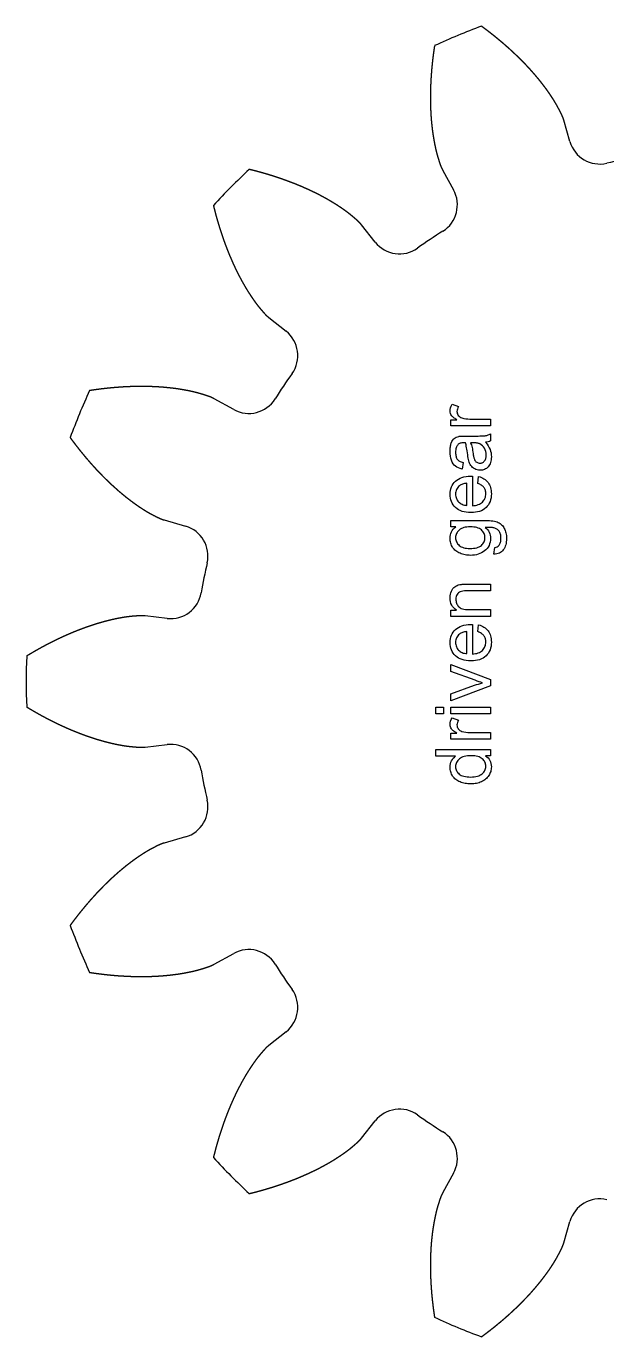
# Model space of a CAD drawing. Header units: millimetres. Extents: x 19 to 1177, y 19 to 1159.
# Drawn here: x 19 to 187.2, y 721.1 to 1100.7 of the extents above; entities that cross this region are included whole.
import ezdxf

# ---------------------------------------------------------------- set-up
doc = ezdxf.new("R2010")
doc.units = ezdxf.units.MM
doc.layers.add('cut', color=5, linetype='Continuous', true_color=0x0000ff)
doc.layers.add('line engraving', color=1, linetype='Continuous', true_color=0xff0000)

msp = doc.modelspace()

# ---------------------------------------------------------------- linework, layer by layer
at = {"layer": 'cut', "color": 5, "true_color": 0x0000ff}
for p, q in [((176.49, 1067.25), (174.72, 1073.42)), ((139.64, 1058.89), (142.75, 1053.27)), ((120.08, 1038.12), (116.07, 1043.15)), ((89.23, 1016.3), (94.26, 1012.3)), ((79.1, 989.62), (73.48, 992.73)), ((58.95, 957.66), (65.13, 955.88)), ((59.81, 929.14), (53.42, 929.86)), ((53.42, 891.9), (59.81, 892.62)), ((65.13, 865.87), (58.95, 864.09)), ((73.48, 829.02), (79.1, 832.13)), ((94.26, 809.46), (89.23, 805.45)), ((116.07, 778.61), (120.08, 783.63)), ((142.75, 768.48), (139.64, 762.86)), ((174.72, 748.33), (176.49, 754.51))]:
    msp.add_line(p, q, dxfattribs=at)
for centre, radius, start, end in [((221.5, 910.88), 202.5, 110.4168, 114.5832), ((185.14, 1069.74), 9, -163.9431, -77.109), ((221.5, 910.88), 202.5, 132.9168, 137.0832), ((221.5, 910.88), 153.97, 99.609, 102.891), ((134.88, 1048.92), 9, -57.891, 28.9431), ((221.5, 910.88), 153.97, 122.109, 125.391), ((127.12, 1043.73), 9, -141.4431, -54.609), ((88.65, 1005.26), 9, -35.391, 51.4431), ((221.5, 910.88), 153.97, 144.609, 147.891), ((221.5, 910.88), 202.5, 155.4168, 159.5832), ((83.46, 997.5), 9, -118.9431, -32.109), ((62.64, 947.23), 9, -12.891, 73.9431), ((221.5, 910.88), 153.97, 167.109, 170.391), ((60.82, 938.08), 9, -96.4431, -9.609), ((221.5, 910.88), 202.5, 177.9168, -177.9168), ((60.82, 883.67), 9, 9.609, 96.4431), ((221.5, 910.88), 153.97, -170.391, -167.109), ((62.64, 874.52), 9, -73.9431, 12.891), ((221.5, 910.88), 202.5, -159.5832, -155.4168), ((83.46, 824.25), 9, 32.109, 118.9431), ((221.5, 910.88), 153.97, -147.891, -144.609), ((88.65, 816.49), 9, -51.4431, 35.391), ((127.12, 778.02), 9, 54.609, 141.4431), ((221.5, 910.88), 153.97, -125.391, -122.109), ((134.88, 772.84), 9, -28.9431, 57.891), ((221.5, 910.88), 202.5, -137.0832, -132.9168), ((185.14, 752.02), 9, 77.109, 163.9431), ((221.5, 910.88), 202.5, -114.5832, -110.4168)]:
    msp.add_arc(centre, radius, start, end, dxfattribs=at)
for points in [[(174.72, 1073.42), (174.69, 1073.52), (174.63, 1073.71), (174.54, 1073.99), (174.4, 1074.35), (174.2, 1074.81), (173.99, 1075.25), (173.77, 1075.7), (173.54, 1076.14), (173.32, 1076.58), (173.08, 1077.02), (172.85, 1077.46), (172.6, 1077.9), (172.35, 1078.33), (172.09, 1078.76), (171.83, 1079.19), (171.56, 1079.62), (171.28, 1080.04), (171.01, 1080.46), (170.72, 1080.88), (170.44, 1081.3), (170.14, 1081.72), (169.85, 1082.13), (169.55, 1082.55), (169.24, 1082.96), (168.94, 1083.37), (168.62, 1083.77), (168.31, 1084.18), (167.99, 1084.58), (167.66, 1084.99), (167.34, 1085.39), (167.01, 1085.78), (166.67, 1086.18), (166.33, 1086.58), (165.99, 1086.97), (165.65, 1087.36), (165.3, 1087.75), (164.95, 1088.14), (164.59, 1088.53), (164.24, 1088.91), (163.88, 1089.29), (163.51, 1089.68), (163.15, 1090.06), (162.78, 1090.43), (162.4, 1090.81), (162.03, 1091.18), (161.65, 1091.56), (161.27, 1091.93), (160.88, 1092.3), (160.5, 1092.67), (160.11, 1093.03), (159.71, 1093.4), (159.32, 1093.76), (158.92, 1094.12), (158.52, 1094.48), (158.11, 1094.84), (157.71, 1095.19), (157.3, 1095.55), (156.89, 1095.9), (156.47, 1096.25), (156.05, 1096.6), (155.63, 1096.95), (155.21, 1097.29), (154.79, 1097.64), (154.36, 1097.98), (153.93, 1098.32), (153.5, 1098.66), (153.07, 1099), (152.63, 1099.33), (152.19, 1099.66), (151.75, 1100), (151.39, 1100.26), (151.13, 1100.46), (150.95, 1100.59), (150.86, 1100.66)], [(137.26, 1095.02), (137.24, 1094.91), (137.21, 1094.69), (137.16, 1094.36), (137.09, 1093.93), (137.02, 1093.38), (136.94, 1092.83), (136.87, 1092.29), (136.8, 1091.74), (136.74, 1091.2), (136.67, 1090.65), (136.61, 1090.11), (136.56, 1089.56), (136.5, 1089.02), (136.45, 1088.48), (136.4, 1087.94), (136.36, 1087.4), (136.32, 1086.86), (136.28, 1086.32), (136.24, 1085.78), (136.21, 1085.24), (136.18, 1084.7), (136.15, 1084.16), (136.13, 1083.63), (136.11, 1083.09), (136.09, 1082.56), (136.08, 1082.02), (136.07, 1081.49), (136.06, 1080.96), (136.06, 1080.43), (136.06, 1079.9), (136.06, 1079.37), (136.06, 1078.84), (136.07, 1078.31), (136.09, 1077.78), (136.1, 1077.26), (136.12, 1076.73), (136.14, 1076.21), (136.17, 1075.69), (136.2, 1075.16), (136.23, 1074.64), (136.27, 1074.12), (136.31, 1073.61), (136.35, 1073.09), (136.4, 1072.57), (136.45, 1072.06), (136.51, 1071.55), (136.57, 1071.03), (136.63, 1070.52), (136.7, 1070.01), (136.77, 1069.51), (136.85, 1069), (136.93, 1068.5), (137.01, 1067.99), (137.1, 1067.49), (137.19, 1066.99), (137.29, 1066.5), (137.39, 1066), (137.5, 1065.51), (137.61, 1065.02), (137.72, 1064.53), (137.84, 1064.04), (137.97, 1063.55), (138.11, 1063.07), (138.25, 1062.6), (138.4, 1062.12), (138.55, 1061.65), (138.7, 1061.17), (138.86, 1060.7), (139.03, 1060.24), (139.21, 1059.78), (139.37, 1059.42), (139.5, 1059.15), (139.6, 1058.98), (139.64, 1058.89)], [(116.07, 1043.15), (116.01, 1043.22), (115.89, 1043.38), (115.69, 1043.6), (115.42, 1043.88), (115.07, 1044.23), (114.7, 1044.56), (114.33, 1044.89), (113.95, 1045.21), (113.57, 1045.53), (113.19, 1045.85), (112.8, 1046.16), (112.41, 1046.47), (112.01, 1046.78), (111.61, 1047.08), (111.2, 1047.37), (110.79, 1047.66), (110.37, 1047.95), (109.95, 1048.23), (109.53, 1048.51), (109.1, 1048.79), (108.67, 1049.06), (108.24, 1049.33), (107.81, 1049.6), (107.37, 1049.86), (106.93, 1050.12), (106.48, 1050.38), (106.04, 1050.63), (105.59, 1050.88), (105.13, 1051.13), (104.68, 1051.37), (104.22, 1051.62), (103.76, 1051.86), (103.3, 1052.09), (102.83, 1052.32), (102.36, 1052.55), (101.89, 1052.78), (101.42, 1053.01), (100.94, 1053.23), (100.47, 1053.45), (99.99, 1053.66), (99.5, 1053.87), (99.02, 1054.09), (98.53, 1054.29), (98.04, 1054.5), (97.55, 1054.7), (97.06, 1054.9), (96.57, 1055.1), (96.07, 1055.29), (95.57, 1055.48), (95.07, 1055.67), (94.57, 1055.86), (94.06, 1056.04), (93.56, 1056.22), (93.05, 1056.4), (92.54, 1056.58), (92.03, 1056.75), (91.51, 1056.92), (91, 1057.09), (90.48, 1057.25), (89.96, 1057.42), (89.44, 1057.58), (88.92, 1057.74), (88.4, 1057.89), (87.87, 1058.04), (87.34, 1058.19), (86.82, 1058.34), (86.29, 1058.49), (85.75, 1058.63), (85.22, 1058.77), (84.69, 1058.91), (84.26, 1059.02), (83.93, 1059.1), (83.72, 1059.15), (83.61, 1059.18)], [(73.2, 1048.77), (73.23, 1048.66), (73.28, 1048.44), (73.36, 1048.12), (73.47, 1047.69), (73.61, 1047.16), (73.75, 1046.62), (73.89, 1046.09), (74.03, 1045.56), (74.18, 1045.03), (74.33, 1044.51), (74.49, 1043.98), (74.64, 1043.46), (74.8, 1042.93), (74.96, 1042.41), (75.12, 1041.89), (75.29, 1041.38), (75.46, 1040.86), (75.63, 1040.35), (75.8, 1039.84), (75.98, 1039.33), (76.15, 1038.82), (76.33, 1038.31), (76.52, 1037.81), (76.7, 1037.31), (76.89, 1036.8), (77.09, 1036.31), (77.28, 1035.81), (77.48, 1035.32), (77.68, 1034.82), (77.88, 1034.33), (78.08, 1033.84), (78.29, 1033.36), (78.5, 1032.87), (78.71, 1032.39), (78.93, 1031.91), (79.15, 1031.43), (79.37, 1030.96), (79.59, 1030.49), (79.82, 1030.01), (80.05, 1029.55), (80.28, 1029.08), (80.52, 1028.62), (80.76, 1028.16), (81, 1027.7), (81.25, 1027.24), (81.49, 1026.79), (81.74, 1026.34), (82, 1025.89), (82.25, 1025.45), (82.51, 1025.01), (82.78, 1024.57), (83.04, 1024.13), (83.32, 1023.7), (83.59, 1023.27), (83.87, 1022.85), (84.15, 1022.43), (84.43, 1022.01), (84.72, 1021.59), (85.01, 1021.18), (85.3, 1020.77), (85.6, 1020.37), (85.9, 1019.97), (86.21, 1019.58), (86.53, 1019.19), (86.85, 1018.81), (87.17, 1018.43), (87.49, 1018.05), (87.82, 1017.67), (88.15, 1017.31), (88.49, 1016.95), (88.78, 1016.68), (89, 1016.49), (89.15, 1016.36), (89.23, 1016.3)], [(73.48, 992.73), (73.4, 992.78), (73.22, 992.87), (72.96, 993), (72.6, 993.17), (72.14, 993.35), (71.67, 993.51), (71.2, 993.67), (70.73, 993.83), (70.26, 993.98), (69.78, 994.12), (69.3, 994.27), (68.82, 994.4), (68.34, 994.53), (67.85, 994.65), (67.36, 994.77), (66.87, 994.88), (66.37, 994.99), (65.88, 995.09), (65.38, 995.18), (64.88, 995.28), (64.38, 995.37), (63.88, 995.45), (63.38, 995.53), (62.87, 995.61), (62.36, 995.68), (61.85, 995.74), (61.34, 995.81), (60.83, 995.87), (60.32, 995.92), (59.8, 995.97), (59.29, 996.02), (58.77, 996.07), (58.25, 996.11), (57.73, 996.14), (57.21, 996.18), (56.69, 996.21), (56.17, 996.23), (55.64, 996.26), (55.12, 996.28), (54.59, 996.29), (54.07, 996.3), (53.54, 996.31), (53.01, 996.32), (52.48, 996.32), (51.95, 996.32), (51.42, 996.32), (50.89, 996.31), (50.35, 996.3), (49.82, 996.28), (49.28, 996.27), (48.75, 996.25), (48.21, 996.22), (47.67, 996.2), (47.14, 996.17), (46.6, 996.13), (46.06, 996.1), (45.52, 996.06), (44.98, 996.02), (44.44, 995.97), (43.9, 995.93), (43.35, 995.87), (42.81, 995.82), (42.27, 995.76), (41.72, 995.7), (41.18, 995.64), (40.63, 995.58), (40.09, 995.51), (39.54, 995.43), (39, 995.36), (38.45, 995.28), (38.01, 995.22), (37.68, 995.17), (37.46, 995.14), (37.35, 995.12)], [(31.72, 981.52), (31.79, 981.43), (31.92, 981.25), (32.12, 980.98), (32.38, 980.63), (32.71, 980.19), (33.05, 979.75), (33.38, 979.31), (33.72, 978.88), (34.06, 978.44), (34.4, 978.01), (34.74, 977.59), (35.08, 977.16), (35.43, 976.74), (35.78, 976.32), (36.13, 975.9), (36.48, 975.49), (36.83, 975.08), (37.18, 974.67), (37.54, 974.26), (37.9, 973.86), (38.26, 973.46), (38.62, 973.06), (38.98, 972.66), (39.34, 972.27), (39.71, 971.88), (40.08, 971.49), (40.45, 971.11), (40.82, 970.73), (41.19, 970.35), (41.57, 969.97), (41.94, 969.6), (42.32, 969.23), (42.7, 968.86), (43.08, 968.5), (43.46, 968.14), (43.85, 967.78), (44.24, 967.43), (44.62, 967.08), (45.01, 966.73), (45.41, 966.38), (45.8, 966.04), (46.19, 965.7), (46.59, 965.37), (46.99, 965.04), (47.39, 964.71), (47.79, 964.39), (48.2, 964.07), (48.6, 963.75), (49.01, 963.44), (49.42, 963.13), (49.83, 962.83), (50.24, 962.53), (50.66, 962.23), (51.07, 961.94), (51.49, 961.65), (51.91, 961.37), (52.34, 961.09), (52.76, 960.82), (53.19, 960.55), (53.61, 960.28), (54.04, 960.02), (54.48, 959.77), (54.91, 959.53), (55.35, 959.29), (55.79, 959.06), (56.23, 958.83), (56.68, 958.61), (57.12, 958.39), (57.57, 958.17), (58.02, 957.98), (58.39, 957.84), (58.67, 957.74), (58.86, 957.69), (58.95, 957.66)], [(53.42, 929.86), (53.33, 929.87), (53.13, 929.89), (52.83, 929.91), (52.44, 929.92), (51.95, 929.91), (51.45, 929.89), (50.96, 929.85), (50.46, 929.82), (49.97, 929.77), (49.47, 929.73), (48.98, 929.68), (48.48, 929.62), (47.98, 929.55), (47.49, 929.48), (46.99, 929.4), (46.49, 929.31), (46, 929.22), (45.5, 929.12), (45, 929.02), (44.51, 928.92), (44.01, 928.81), (43.51, 928.69), (43.02, 928.57), (42.52, 928.45), (42.02, 928.32), (41.53, 928.19), (41.03, 928.05), (40.54, 927.91), (40.04, 927.77), (39.55, 927.62), (39.05, 927.46), (38.56, 927.31), (38.06, 927.15), (37.57, 926.98), (37.07, 926.81), (36.58, 926.64), (36.09, 926.47), (35.6, 926.29), (35.1, 926.1), (34.61, 925.92), (34.12, 925.73), (33.63, 925.53), (33.14, 925.34), (32.65, 925.14), (32.16, 924.93), (31.67, 924.72), (31.18, 924.51), (30.69, 924.3), (30.2, 924.08), (29.72, 923.86), (29.23, 923.64), (28.74, 923.41), (28.26, 923.18), (27.77, 922.95), (27.29, 922.71), (26.8, 922.47), (26.32, 922.23), (25.83, 921.99), (25.35, 921.74), (24.87, 921.49), (24.39, 921.23), (23.91, 920.97), (23.43, 920.71), (22.95, 920.45), (22.47, 920.18), (21.99, 919.91), (21.51, 919.64), (21.03, 919.37), (20.56, 919.09), (20.08, 918.81), (19.7, 918.58), (19.42, 918.41), (19.23, 918.29), (19.13, 918.24)], [(19.13, 903.52), (19.23, 903.46), (19.42, 903.34), (19.7, 903.17), (20.08, 902.94), (20.56, 902.66), (21.03, 902.39), (21.51, 902.11), (21.99, 901.84), (22.47, 901.57), (22.95, 901.3), (23.43, 901.04), (23.91, 900.78), (24.39, 900.52), (24.87, 900.27), (25.35, 900.02), (25.83, 899.77), (26.32, 899.52), (26.8, 899.28), (27.29, 899.04), (27.77, 898.8), (28.26, 898.57), (28.74, 898.34), (29.23, 898.11), (29.72, 897.89), (30.2, 897.67), (30.69, 897.45), (31.18, 897.24), (31.67, 897.03), (32.16, 896.82), (32.65, 896.62), (33.14, 896.42), (33.63, 896.22), (34.12, 896.03), (34.61, 895.84), (35.1, 895.65), (35.6, 895.47), (36.09, 895.29), (36.58, 895.11), (37.07, 894.94), (37.57, 894.77), (38.06, 894.61), (38.56, 894.44), (39.05, 894.29), (39.55, 894.13), (40.04, 893.99), (40.54, 893.84), (41.03, 893.7), (41.53, 893.56), (42.02, 893.43), (42.52, 893.3), (43.02, 893.18), (43.51, 893.06), (44.01, 892.94), (44.51, 892.83), (45, 892.73), (45.5, 892.63), (46, 892.53), (46.49, 892.44), (46.99, 892.35), (47.49, 892.27), (47.98, 892.2), (48.48, 892.13), (48.98, 892.08), (49.47, 892.03), (49.97, 891.98), (50.46, 891.94), (50.96, 891.9), (51.45, 891.86), (51.95, 891.84), (52.44, 891.83), (52.83, 891.84), (53.13, 891.86), (53.33, 891.88), (53.42, 891.9)], [(58.95, 864.09), (58.86, 864.07), (58.67, 864.01), (58.39, 863.91), (58.02, 863.77), (57.57, 863.58), (57.12, 863.37), (56.68, 863.15), (56.23, 862.92), (55.79, 862.69), (55.35, 862.46), (54.91, 862.22), (54.48, 861.98), (54.04, 861.73), (53.61, 861.47), (53.19, 861.21), (52.76, 860.94), (52.34, 860.66), (51.91, 860.38), (51.49, 860.1), (51.07, 859.81), (50.66, 859.52), (50.24, 859.22), (49.83, 858.92), (49.42, 858.62), (49.01, 858.31), (48.6, 858), (48.2, 857.68), (47.79, 857.36), (47.39, 857.04), (46.99, 856.71), (46.59, 856.38), (46.19, 856.05), (45.8, 855.71), (45.41, 855.37), (45.01, 855.02), (44.62, 854.68), (44.24, 854.33), (43.85, 853.97), (43.46, 853.61), (43.08, 853.25), (42.7, 852.89), (42.32, 852.52), (41.94, 852.15), (41.57, 851.78), (41.19, 851.4), (40.82, 851.03), (40.45, 850.64), (40.08, 850.26), (39.71, 849.87), (39.34, 849.48), (38.98, 849.09), (38.62, 848.69), (38.26, 848.29), (37.9, 847.89), (37.54, 847.49), (37.18, 847.08), (36.83, 846.67), (36.48, 846.26), (36.13, 845.85), (35.78, 845.43), (35.43, 845.01), (35.08, 844.59), (34.74, 844.16), (34.4, 843.74), (34.06, 843.31), (33.72, 842.88), (33.38, 842.44), (33.05, 842.01), (32.71, 841.57), (32.38, 841.13), (32.12, 840.77), (31.92, 840.5), (31.79, 840.32), (31.72, 840.23)], [(37.35, 826.63), (37.46, 826.62), (37.68, 826.58), (38.01, 826.53), (38.45, 826.47), (39, 826.39), (39.54, 826.32), (40.09, 826.25), (40.63, 826.18), (41.18, 826.11), (41.72, 826.05), (42.27, 825.99), (42.81, 825.93), (43.35, 825.88), (43.9, 825.83), (44.44, 825.78), (44.98, 825.73), (45.52, 825.69), (46.06, 825.65), (46.6, 825.62), (47.14, 825.59), (47.67, 825.56), (48.21, 825.53), (48.75, 825.51), (49.28, 825.49), (49.82, 825.47), (50.35, 825.45), (50.89, 825.44), (51.42, 825.44), (51.95, 825.43), (52.48, 825.43), (53.01, 825.43), (53.54, 825.44), (54.07, 825.45), (54.59, 825.46), (55.12, 825.48), (55.64, 825.5), (56.17, 825.52), (56.69, 825.55), (57.21, 825.58), (57.73, 825.61), (58.25, 825.65), (58.77, 825.69), (59.29, 825.73), (59.8, 825.78), (60.32, 825.83), (60.83, 825.89), (61.34, 825.95), (61.85, 826.01), (62.36, 826.08), (62.87, 826.15), (63.38, 826.22), (63.88, 826.3), (64.38, 826.39), (64.88, 826.48), (65.38, 826.57), (65.88, 826.67), (66.37, 826.77), (66.87, 826.87), (67.36, 826.98), (67.85, 827.1), (68.34, 827.22), (68.82, 827.35), (69.3, 827.49), (69.78, 827.63), (70.26, 827.78), (70.73, 827.93), (71.2, 828.08), (71.67, 828.24), (72.14, 828.41), (72.6, 828.59), (72.96, 828.75), (73.22, 828.88), (73.4, 828.97), (73.48, 829.02)], [(89.23, 805.45), (89.15, 805.39), (89, 805.26), (88.78, 805.07), (88.49, 804.8), (88.15, 804.44), (87.82, 804.08), (87.49, 803.7), (87.17, 803.33), (86.85, 802.95), (86.53, 802.56), (86.21, 802.18), (85.9, 801.78), (85.6, 801.39), (85.3, 800.98), (85.01, 800.58), (84.72, 800.16), (84.43, 799.75), (84.15, 799.33), (83.87, 798.9), (83.59, 798.48), (83.32, 798.05), (83.04, 797.62), (82.78, 797.18), (82.51, 796.75), (82.25, 796.3), (82, 795.86), (81.74, 795.41), (81.49, 794.96), (81.25, 794.51), (81, 794.05), (80.76, 793.6), (80.52, 793.13), (80.28, 792.67), (80.05, 792.21), (79.82, 791.74), (79.59, 791.27), (79.37, 790.79), (79.15, 790.32), (78.93, 789.84), (78.71, 789.36), (78.5, 788.88), (78.29, 788.4), (78.08, 787.91), (77.88, 787.42), (77.68, 786.93), (77.48, 786.44), (77.28, 785.94), (77.09, 785.45), (76.89, 784.95), (76.7, 784.45), (76.52, 783.94), (76.33, 783.44), (76.15, 782.93), (75.98, 782.43), (75.8, 781.92), (75.63, 781.4), (75.46, 780.89), (75.29, 780.37), (75.12, 779.86), (74.96, 779.34), (74.8, 778.82), (74.64, 778.3), (74.49, 777.77), (74.33, 777.25), (74.18, 776.72), (74.03, 776.19), (73.89, 775.66), (73.75, 775.13), (73.61, 774.6), (73.47, 774.06), (73.36, 773.63), (73.28, 773.31), (73.23, 773.09), (73.2, 772.99)], [(83.61, 762.58), (83.72, 762.6), (83.93, 762.66), (84.26, 762.74), (84.69, 762.84), (85.22, 762.98), (85.75, 763.12), (86.29, 763.27), (86.82, 763.41), (87.34, 763.56), (87.87, 763.71), (88.4, 763.86), (88.92, 764.02), (89.44, 764.17), (89.96, 764.34), (90.48, 764.5), (91, 764.66), (91.51, 764.83), (92.03, 765), (92.54, 765.18), (93.05, 765.35), (93.56, 765.53), (94.06, 765.71), (94.57, 765.89), (95.07, 766.08), (95.57, 766.27), (96.07, 766.46), (96.57, 766.66), (97.06, 766.85), (97.55, 767.05), (98.04, 767.25), (98.53, 767.46), (99.02, 767.67), (99.5, 767.88), (99.99, 768.09), (100.47, 768.31), (100.94, 768.53), (101.42, 768.75), (101.89, 768.97), (102.36, 769.2), (102.83, 769.43), (103.3, 769.66), (103.76, 769.9), (104.22, 770.14), (104.68, 770.38), (105.13, 770.62), (105.59, 770.87), (106.04, 771.12), (106.48, 771.37), (106.93, 771.63), (107.37, 771.89), (107.81, 772.15), (108.24, 772.42), (108.67, 772.69), (109.1, 772.97), (109.53, 773.24), (109.95, 773.52), (110.37, 773.81), (110.79, 774.09), (111.2, 774.38), (111.61, 774.68), (112.01, 774.98), (112.41, 775.28), (112.8, 775.59), (113.19, 775.9), (113.57, 776.22), (113.95, 776.54), (114.33, 776.87), (114.7, 777.19), (115.07, 777.52), (115.42, 777.87), (115.69, 778.15), (115.89, 778.38), (116.01, 778.53), (116.07, 778.61)], [(139.64, 762.86), (139.6, 762.77), (139.5, 762.6), (139.37, 762.33), (139.21, 761.97), (139.03, 761.51), (138.86, 761.05), (138.7, 760.58), (138.55, 760.11), (138.4, 759.63), (138.25, 759.16), (138.11, 758.68), (137.97, 758.2), (137.84, 757.71), (137.72, 757.23), (137.61, 756.74), (137.5, 756.25), (137.39, 755.75), (137.29, 755.26), (137.19, 754.76), (137.1, 754.26), (137.01, 753.76), (136.93, 753.26), (136.85, 752.75), (136.77, 752.25), (136.7, 751.74), (136.63, 751.23), (136.57, 750.72), (136.51, 750.21), (136.45, 749.69), (136.4, 749.18), (136.35, 748.66), (136.31, 748.15), (136.27, 747.63), (136.23, 747.11), (136.2, 746.59), (136.17, 746.07), (136.14, 745.54), (136.12, 745.02), (136.1, 744.5), (136.09, 743.97), (136.07, 743.44), (136.06, 742.91), (136.06, 742.39), (136.06, 741.86), (136.06, 741.33), (136.06, 740.79), (136.07, 740.26), (136.08, 739.73), (136.09, 739.19), (136.11, 738.66), (136.13, 738.12), (136.15, 737.59), (136.18, 737.05), (136.21, 736.51), (136.24, 735.97), (136.28, 735.44), (136.32, 734.9), (136.36, 734.36), (136.4, 733.81), (136.45, 733.27), (136.5, 732.73), (136.56, 732.19), (136.61, 731.64), (136.67, 731.1), (136.74, 730.56), (136.8, 730.01), (136.87, 729.47), (136.94, 728.92), (137.02, 728.37), (137.09, 727.83), (137.16, 727.39), (137.21, 727.06), (137.24, 726.84), (137.26, 726.73)], [(150.86, 721.1), (150.95, 721.16), (151.13, 721.29), (151.39, 721.49), (151.75, 721.76), (152.19, 722.09), (152.63, 722.42), (153.07, 722.76), (153.5, 723.09), (153.93, 723.43), (154.36, 723.77), (154.79, 724.12), (155.21, 724.46), (155.63, 724.81), (156.05, 725.15), (156.47, 725.5), (156.89, 725.85), (157.3, 726.21), (157.71, 726.56), (158.11, 726.92), (158.52, 727.27), (158.92, 727.63), (159.32, 727.99), (159.71, 728.36), (160.11, 728.72), (160.5, 729.09), (160.88, 729.45), (161.27, 729.82), (161.65, 730.2), (162.03, 730.57), (162.4, 730.94), (162.78, 731.32), (163.15, 731.7), (163.51, 732.08), (163.88, 732.46), (164.24, 732.84), (164.59, 733.23), (164.95, 733.61), (165.3, 734), (165.65, 734.39), (165.99, 734.78), (166.33, 735.18), (166.67, 735.57), (167.01, 735.97), (167.34, 736.37), (167.66, 736.77), (167.99, 737.17), (168.31, 737.57), (168.62, 737.98), (168.94, 738.39), (169.24, 738.79), (169.55, 739.21), (169.85, 739.62), (170.14, 740.03), (170.44, 740.45), (170.72, 740.87), (171.01, 741.29), (171.28, 741.71), (171.56, 742.14), (171.83, 742.56), (172.09, 742.99), (172.35, 743.42), (172.6, 743.85), (172.85, 744.29), (173.08, 744.73), (173.32, 745.17), (173.54, 745.61), (173.77, 746.05), (173.99, 746.5), (174.2, 746.95), (174.4, 747.4), (174.54, 747.77), (174.63, 748.05), (174.69, 748.24), (174.72, 748.33)]]:
    msp.add_open_spline(points, degree=5, dxfattribs=at)
at = {"layer": 'line engraving', "color": 1, "true_color": 0xff0000}
for points in [[(153.46, 984.95), (142.02, 984.95), (142.02, 986.69), (143.75, 986.69), (143.46, 986.86), (143.2, 987.02), (142.96, 987.18), (142.74, 987.34), (142.55, 987.49), (142.39, 987.64), (142.26, 987.78), (142.15, 987.93), (141.98, 988.22), (141.86, 988.52), (141.78, 988.84), (141.76, 989.17), (141.8, 989.66), (141.91, 990.16), (142.11, 990.66), (142.38, 991.17), (144.18, 990.5), (144, 990.14), (143.87, 989.79), (143.79, 989.43), (143.76, 989.07), (143.79, 988.77), (143.86, 988.47), (143.98, 988.19), (144.15, 987.93), (144.36, 987.7), (144.6, 987.5), (144.89, 987.34), (145.21, 987.21), (145.74, 987.07), (146.29, 986.97), (146.87, 986.91), (147.47, 986.89), (153.46, 986.89), (153.46, 984.95)], [(152.05, 980.16), (152.47, 979.63), (152.83, 979.11), (153.12, 978.59), (153.34, 978.09), (153.51, 977.58), (153.63, 977.06), (153.7, 976.51), (153.72, 975.95), (153.71, 975.49), (153.66, 975.06), (153.59, 974.66), (153.49, 974.28), (153.36, 973.93), (153.2, 973.61), (153.01, 973.32), (152.8, 973.05), (152.56, 972.81), (152.31, 972.61), (152.04, 972.43), (151.75, 972.29), (151.45, 972.18), (151.13, 972.1), (150.79, 972.05), (150.44, 972.04), (150.03, 972.06), (149.64, 972.13), (149.26, 972.25), (148.91, 972.42), (148.58, 972.63), (148.28, 972.86), (148.02, 973.13), (147.79, 973.42), (147.6, 973.74), (147.42, 974.08), (147.28, 974.44), (147.16, 974.82), (147.08, 975.14), (147.01, 975.54), (146.94, 976), (146.87, 976.54), (146.79, 977.11), (146.72, 977.64), (146.64, 978.13), (146.56, 978.58), (146.47, 979), (146.39, 979.37), (146.29, 979.71), (146.2, 980), (146.02, 980.01), (145.87, 980.01), (145.76, 980.01), (145.69, 980.01), (145.41, 980), (145.14, 979.98), (144.9, 979.94), (144.68, 979.88), (144.48, 979.8), (144.31, 979.7), (144.15, 979.59), (144.02, 979.46), (143.87, 979.27), (143.73, 979.05), (143.62, 978.8), (143.53, 978.54), (143.46, 978.25), (143.41, 977.94), (143.37, 977.61), (143.36, 977.25), (143.37, 976.92), (143.39, 976.61), (143.43, 976.33), (143.48, 976.06), (143.55, 975.82), (143.63, 975.6), (143.73, 975.41), (143.84, 975.23), (143.98, 975.08), (144.13, 974.93), (144.31, 974.79), (144.51, 974.67), (144.73, 974.55), (144.98, 974.45), (145.25, 974.35), (145.54, 974.27), (145.28, 972.37), (144.7, 972.52), (144.18, 972.71), (143.72, 972.95), (143.32, 973.22), (142.96, 973.55), (142.65, 973.95), (142.39, 974.41), (142.16, 974.94), (141.99, 975.52), (141.86, 976.15), (141.78, 976.82), (141.76, 977.53), (141.76, 977.89), (141.78, 978.23), (141.81, 978.56), (141.84, 978.86), (141.89, 979.15), (141.95, 979.42), (142.02, 979.68), (142.1, 979.92), (142.29, 980.34), (142.49, 980.71), (142.72, 981.02), (142.97, 981.26), (143.25, 981.46), (143.56, 981.63), (143.91, 981.76), (144.29, 981.87), (144.43, 981.89), (144.59, 981.91), (144.77, 981.93), (144.99, 981.94), (145.22, 981.95), (145.48, 981.96), (145.77, 981.96), (146.08, 981.96), (148.67, 981.96), (149.31, 981.96), (149.89, 981.97), (150.41, 981.98), (150.87, 981.99), (151.27, 982.01), (151.6, 982.03), (151.88, 982.06), (152.09, 982.09), (152.44, 982.16), (152.79, 982.27), (153.13, 982.41), (153.46, 982.58), (153.46, 980.55), (153.15, 980.41), (152.81, 980.3), (152.44, 980.22), (152.05, 980.16)], [(147.72, 980), (147.82, 979.72), (147.93, 979.41), (148.02, 979.06), (148.12, 978.68), (148.21, 978.27), (148.29, 977.82), (148.37, 977.35), (148.45, 976.83), (148.49, 976.55), (148.54, 976.28), (148.59, 976.04), (148.63, 975.81), (148.68, 975.61), (148.73, 975.43), (148.79, 975.28), (148.84, 975.14), (148.96, 974.91), (149.1, 974.7), (149.27, 974.53), (149.47, 974.38), (149.68, 974.26), (149.91, 974.18), (150.14, 974.12), (150.39, 974.11), (150.58, 974.12), (150.76, 974.14), (150.94, 974.19), (151.1, 974.25), (151.26, 974.34), (151.41, 974.44), (151.55, 974.56), (151.68, 974.69), (151.8, 974.85), (151.91, 975.02), (152, 975.21), (152.07, 975.42), (152.13, 975.64), (152.17, 975.88), (152.19, 976.14), (152.2, 976.41), (152.17, 976.96), (152.08, 977.47), (151.92, 977.96), (151.71, 978.41), (151.44, 978.81), (151.13, 979.16), (150.77, 979.46), (150.37, 979.69), (150.19, 979.76), (150, 979.83), (149.79, 979.88), (149.55, 979.92), (149.3, 979.96), (149.03, 979.98), (148.74, 980), (148.43, 980), (147.72, 980)], [(149.78, 968.26), (150.02, 970.26), (150.45, 970.13), (150.85, 969.97), (151.23, 969.79), (151.58, 969.58), (151.91, 969.35), (152.22, 969.1), (152.5, 968.81), (152.75, 968.5), (152.98, 968.17), (153.17, 967.82), (153.34, 967.44), (153.48, 967.04), (153.58, 966.62), (153.66, 966.18), (153.7, 965.72), (153.72, 965.23), (153.7, 964.62), (153.62, 964.04), (153.5, 963.49), (153.33, 962.98), (153.12, 962.5), (152.85, 962.05), (152.54, 961.63), (152.17, 961.25), (151.77, 960.9), (151.32, 960.6), (150.84, 960.35), (150.32, 960.14), (149.75, 959.98), (149.15, 959.87), (148.51, 959.8), (147.84, 959.78), (147.13, 959.8), (146.47, 959.87), (145.85, 959.99), (145.27, 960.15), (144.73, 960.36), (144.23, 960.61), (143.77, 960.91), (143.35, 961.26), (142.98, 961.65), (142.66, 962.06), (142.38, 962.5), (142.16, 962.97), (141.98, 963.47), (141.86, 963.99), (141.78, 964.54), (141.76, 965.12), (141.78, 965.68), (141.86, 966.22), (141.98, 966.72), (142.15, 967.21), (142.37, 967.66), (142.64, 968.09), (142.95, 968.49), (143.32, 968.87), (143.73, 969.21), (144.18, 969.51), (144.67, 969.76), (145.2, 969.96), (145.77, 970.12), (146.38, 970.23), (147.03, 970.3), (147.72, 970.33), (147.81, 970.32), (147.93, 970.32), (148.07, 970.32), (148.23, 970.31), (148.23, 961.78), (148.69, 961.82), (149.12, 961.89), (149.52, 961.98), (149.9, 962.1), (150.25, 962.25), (150.57, 962.42), (150.86, 962.62), (151.12, 962.85), (151.36, 963.09), (151.56, 963.36), (151.73, 963.63), (151.87, 963.92), (151.98, 964.23), (152.06, 964.55), (152.11, 964.89), (152.12, 965.24), (152.12, 965.5), (152.09, 965.75), (152.05, 966), (151.98, 966.23), (151.91, 966.45), (151.81, 966.66), (151.7, 966.87), (151.56, 967.06), (151.41, 967.24), (151.24, 967.42), (151.05, 967.58), (150.84, 967.74), (150.6, 967.88), (150.35, 968.02), (150.07, 968.14), (149.78, 968.26)], [(146.64, 961.89), (146.64, 968.28), (146.29, 968.24), (145.96, 968.18), (145.66, 968.11), (145.38, 968.03), (145.12, 967.93), (144.88, 967.82), (144.67, 967.69), (144.47, 967.55), (144.21, 967.31), (143.98, 967.05), (143.79, 966.77), (143.63, 966.48), (143.51, 966.17), (143.42, 965.85), (143.37, 965.5), (143.35, 965.14), (143.37, 964.82), (143.41, 964.5), (143.48, 964.2), (143.58, 963.91), (143.7, 963.64), (143.86, 963.38), (144.04, 963.13), (144.25, 962.9), (144.48, 962.68), (144.73, 962.49), (145, 962.33), (145.29, 962.19), (145.6, 962.08), (145.93, 961.99), (146.28, 961.93), (146.64, 961.89)], [(154.41, 947.79), (154.69, 949.68), (155.1, 949.77), (155.44, 949.9), (155.73, 950.09), (155.96, 950.34), (156.09, 950.53), (156.2, 950.73), (156.29, 950.95), (156.36, 951.19), (156.42, 951.45), (156.47, 951.72), (156.49, 952), (156.5, 952.31), (156.49, 952.64), (156.47, 952.94), (156.42, 953.23), (156.36, 953.5), (156.29, 953.75), (156.2, 953.98), (156.09, 954.2), (155.96, 954.39), (155.82, 954.56), (155.66, 954.73), (155.5, 954.87), (155.31, 955), (155.12, 955.12), (154.91, 955.22), (154.69, 955.31), (154.45, 955.38), (154.28, 955.42), (154.07, 955.45), (153.82, 955.47), (153.53, 955.49), (153.2, 955.51), (152.83, 955.52), (152.42, 955.52), (151.96, 955.52), (152.31, 955.19), (152.62, 954.85), (152.88, 954.48), (153.09, 954.09), (153.25, 953.69), (153.37, 953.26), (153.44, 952.82), (153.46, 952.35), (153.43, 951.78), (153.35, 951.24), (153.22, 950.73), (153.04, 950.26), (152.8, 949.82), (152.5, 949.41), (152.16, 949.04), (151.76, 948.7), (151.32, 948.4), (150.86, 948.13), (150.39, 947.91), (149.89, 947.73), (149.37, 947.59), (148.82, 947.49), (148.26, 947.43), (147.67, 947.41), (147.27, 947.42), (146.87, 947.44), (146.48, 947.49), (146.1, 947.55), (145.73, 947.64), (145.36, 947.74), (145, 947.86), (144.65, 948), (144.32, 948.16), (144, 948.33), (143.7, 948.52), (143.42, 948.72), (143.17, 948.95), (142.93, 949.19), (142.71, 949.44), (142.51, 949.72), (142.34, 950), (142.18, 950.3), (142.05, 950.62), (141.95, 950.94), (141.86, 951.28), (141.81, 951.63), (141.77, 951.99), (141.76, 952.36), (141.78, 952.86), (141.86, 953.33), (141.99, 953.78), (142.17, 954.21), (142.4, 954.62), (142.68, 955), (143.01, 955.36), (143.4, 955.7), (142.02, 955.7), (142.02, 957.49), (151.91, 957.49), (152.55, 957.48), (153.15, 957.46), (153.69, 957.42), (154.19, 957.36), (154.64, 957.28), (155.04, 957.19), (155.39, 957.08), (155.7, 956.95), (155.97, 956.8), (156.23, 956.64), (156.47, 956.45), (156.69, 956.24), (156.91, 956.02), (157.11, 955.77), (157.29, 955.51), (157.46, 955.22), (157.61, 954.92), (157.74, 954.6), (157.85, 954.26), (157.94, 953.91), (158.01, 953.54), (158.06, 953.15), (158.1, 952.74), (158.11, 952.32), (158.09, 951.82), (158.05, 951.35), (157.98, 950.89), (157.87, 950.47), (157.75, 950.07), (157.59, 949.69), (157.4, 949.34), (157.18, 949.01), (156.94, 948.72), (156.66, 948.46), (156.36, 948.25), (156.03, 948.08), (155.67, 947.94), (155.28, 947.85), (154.86, 947.8), (154.41, 947.79)], [(147.53, 949.4), (148.08, 949.41), (148.58, 949.46), (149.05, 949.53), (149.48, 949.62), (149.87, 949.75), (150.23, 949.9), (150.54, 950.08), (150.82, 950.29), (151.06, 950.52), (151.27, 950.77), (151.45, 951.03), (151.6, 951.3), (151.71, 951.59), (151.79, 951.89), (151.84, 952.21), (151.86, 952.54), (151.84, 952.86), (151.79, 953.18), (151.71, 953.48), (151.6, 953.76), (151.45, 954.04), (151.28, 954.3), (151.07, 954.54), (150.83, 954.78), (150.55, 954.99), (150.24, 955.17), (149.89, 955.33), (149.5, 955.46), (149.08, 955.55), (148.63, 955.62), (148.13, 955.67), (147.6, 955.68), (147.09, 955.67), (146.61, 955.62), (146.17, 955.55), (145.76, 955.45), (145.38, 955.32), (145.03, 955.16), (144.71, 954.97), (144.43, 954.75), (144.18, 954.51), (143.96, 954.26), (143.78, 954), (143.63, 953.72), (143.51, 953.43), (143.43, 953.14), (143.38, 952.83), (143.36, 952.5), (143.38, 952.19), (143.43, 951.88), (143.51, 951.59), (143.63, 951.31), (143.77, 951.04), (143.96, 950.78), (144.17, 950.54), (144.41, 950.3), (144.69, 950.09), (145, 949.91), (145.35, 949.75), (145.72, 949.63), (146.13, 949.53), (146.56, 949.46), (147.03, 949.41), (147.53, 949.4)], [(153.46, 929.74), (142.02, 929.74), (142.02, 931.49), (143.64, 931.49), (143.2, 931.82), (142.82, 932.19), (142.5, 932.59), (142.23, 933.03), (142.02, 933.5), (141.88, 934.01), (141.79, 934.55), (141.76, 935.13), (141.78, 935.64), (141.85, 936.13), (141.97, 936.59), (142.13, 937.03), (142.33, 937.44), (142.56, 937.79), (142.82, 938.09), (143.11, 938.33), (143.42, 938.53), (143.77, 938.7), (144.14, 938.83), (144.54, 938.94), (144.69, 938.96), (144.86, 938.98), (145.06, 939), (145.28, 939.02), (145.53, 939.03), (145.8, 939.04), (146.1, 939.04), (146.42, 939.04), (153.46, 939.04), (153.46, 937.1), (146.5, 937.1), (145.94, 937.09), (145.46, 937.05), (145.06, 936.98), (144.73, 936.88), (144.45, 936.74), (144.2, 936.56), (143.98, 936.34), (143.79, 936.08), (143.64, 935.77), (143.53, 935.45), (143.46, 935.1), (143.44, 934.72), (143.45, 934.42), (143.49, 934.12), (143.55, 933.84), (143.64, 933.57), (143.75, 933.31), (143.88, 933.06), (144.04, 932.81), (144.23, 932.58), (144.45, 932.37), (144.71, 932.19), (145.01, 932.04), (145.37, 931.91), (145.76, 931.81), (146.2, 931.74), (146.68, 931.7), (147.21, 931.68), (153.46, 931.68), (153.46, 929.74)], [(149.78, 925.31), (150.02, 927.31), (150.45, 927.18), (150.85, 927.02), (151.23, 926.84), (151.58, 926.63), (151.91, 926.4), (152.22, 926.14), (152.5, 925.86), (152.75, 925.55), (152.98, 925.22), (153.17, 924.87), (153.34, 924.49), (153.48, 924.09), (153.58, 923.67), (153.66, 923.23), (153.7, 922.76), (153.72, 922.28), (153.7, 921.67), (153.62, 921.09), (153.5, 920.54), (153.33, 920.03), (153.12, 919.55), (152.85, 919.1), (152.54, 918.68), (152.17, 918.3), (151.77, 917.95), (151.32, 917.65), (150.84, 917.4), (150.32, 917.19), (149.75, 917.03), (149.15, 916.92), (148.51, 916.85), (147.84, 916.83), (147.13, 916.85), (146.47, 916.92), (145.85, 917.03), (145.27, 917.2), (144.73, 917.41), (144.23, 917.66), (143.77, 917.96), (143.35, 918.31), (142.98, 918.7), (142.66, 919.11), (142.38, 919.55), (142.16, 920.02), (141.98, 920.52), (141.86, 921.04), (141.78, 921.59), (141.76, 922.17), (141.78, 922.73), (141.86, 923.26), (141.98, 923.77), (142.15, 924.25), (142.37, 924.71), (142.64, 925.14), (142.95, 925.54), (143.32, 925.92), (143.73, 926.26), (144.18, 926.56), (144.67, 926.81), (145.2, 927.01), (145.77, 927.17), (146.38, 927.28), (147.03, 927.35), (147.72, 927.37), (147.81, 927.37), (147.93, 927.37), (148.07, 927.37), (148.23, 927.36), (148.23, 918.83), (148.69, 918.87), (149.12, 918.94), (149.52, 919.03), (149.9, 919.15), (150.25, 919.3), (150.57, 919.47), (150.86, 919.67), (151.12, 919.9), (151.36, 920.14), (151.56, 920.41), (151.73, 920.68), (151.87, 920.97), (151.98, 921.28), (152.06, 921.6), (152.11, 921.94), (152.12, 922.29), (152.12, 922.55), (152.09, 922.8), (152.05, 923.04), (151.98, 923.28), (151.91, 923.5), (151.81, 923.71), (151.7, 923.92), (151.56, 924.11), (151.41, 924.29), (151.24, 924.47), (151.05, 924.63), (150.84, 924.79), (150.6, 924.93), (150.35, 925.07), (150.07, 925.19), (149.78, 925.31)], [(146.64, 918.94), (146.64, 925.33), (146.29, 925.29), (145.96, 925.23), (145.66, 925.16), (145.38, 925.08), (145.12, 924.98), (144.88, 924.87), (144.67, 924.74), (144.47, 924.59), (144.21, 924.35), (143.98, 924.1), (143.79, 923.82), (143.63, 923.53), (143.51, 923.22), (143.42, 922.9), (143.37, 922.55), (143.35, 922.19), (143.37, 921.86), (143.41, 921.55), (143.48, 921.25), (143.58, 920.96), (143.7, 920.69), (143.86, 920.43), (144.04, 920.18), (144.25, 919.94), (144.48, 919.73), (144.73, 919.54), (145, 919.38), (145.29, 919.24), (145.6, 919.12), (145.93, 919.04), (146.28, 918.97), (146.64, 918.94)], [(153.46, 909.62), (142.02, 905.26), (142.02, 907.31), (148.87, 909.77), (149.43, 909.96), (150, 910.15), (150.58, 910.33), (151.18, 910.5), (150.7, 910.64), (150.18, 910.81), (149.61, 911), (149, 911.22), (142.02, 913.76), (142.02, 915.76), (153.46, 911.43), (153.46, 909.62)], [(139.89, 901.55), (137.66, 901.55), (137.66, 903.49), (139.89, 903.49), (139.89, 901.55)], [(153.46, 901.55), (142.02, 901.55), (142.02, 903.49), (153.46, 903.49), (153.46, 901.55)], [(153.46, 894.16), (142.02, 894.16), (142.02, 895.91), (143.75, 895.91), (143.46, 896.08), (143.2, 896.24), (142.96, 896.4), (142.74, 896.55), (142.55, 896.71), (142.39, 896.85), (142.26, 897), (142.15, 897.14), (141.98, 897.43), (141.86, 897.74), (141.78, 898.06), (141.76, 898.39), (141.8, 898.88), (141.91, 899.38), (142.11, 899.88), (142.38, 900.38), (144.18, 899.71), (144, 899.36), (143.87, 899), (143.79, 898.65), (143.76, 898.29), (143.79, 897.98), (143.86, 897.69), (143.98, 897.41), (144.15, 897.15), (144.36, 896.91), (144.6, 896.72), (144.89, 896.55), (145.21, 896.43), (145.74, 896.29), (146.29, 896.18), (146.87, 896.12), (147.47, 896.1), (153.46, 896.1), (153.46, 894.16)], [(153.46, 889.34), (152.02, 889.34), (152.42, 889.05), (152.76, 888.73), (153.05, 888.38), (153.29, 887.99), (153.48, 887.58), (153.61, 887.13), (153.69, 886.65), (153.72, 886.14), (153.71, 885.8), (153.67, 885.47), (153.61, 885.14), (153.53, 884.82), (153.42, 884.51), (153.3, 884.21), (153.14, 883.91), (152.97, 883.62), (152.77, 883.34), (152.55, 883.08), (152.32, 882.83), (152.06, 882.6), (151.79, 882.39), (151.5, 882.19), (151.19, 882.01), (150.86, 881.84), (150.51, 881.69), (150.16, 881.57), (149.79, 881.46), (149.41, 881.37), (149.01, 881.3), (148.6, 881.25), (148.18, 881.22), (147.75, 881.21), (147.33, 881.22), (146.91, 881.25), (146.51, 881.29), (146.12, 881.35), (145.73, 881.44), (145.36, 881.53), (145, 881.65), (144.64, 881.78), (144.3, 881.93), (143.98, 882.1), (143.69, 882.29), (143.41, 882.5), (143.15, 882.72), (142.91, 882.96), (142.7, 883.22), (142.5, 883.5), (142.33, 883.79), (142.18, 884.08), (142.05, 884.39), (141.94, 884.71), (141.86, 885.03), (141.81, 885.36), (141.77, 885.7), (141.76, 886.05), (141.79, 886.55), (141.87, 887.03), (142, 887.47), (142.2, 887.89), (142.43, 888.28), (142.7, 888.63), (143, 888.94), (143.33, 889.21), (137.66, 889.21), (137.66, 891.14), (153.46, 891.14), (153.46, 889.34)], [(147.75, 883.21), (148.28, 883.22), (148.78, 883.26), (149.24, 883.34), (149.67, 883.44), (150.06, 883.57), (150.42, 883.73), (150.75, 883.92), (151.04, 884.13), (151.29, 884.37), (151.51, 884.62), (151.7, 884.87), (151.85, 885.14), (151.97, 885.42), (152.06, 885.71), (152.11, 886.01), (152.12, 886.32), (152.11, 886.63), (152.06, 886.93), (151.98, 887.22), (151.86, 887.5), (151.72, 887.76), (151.54, 888.01), (151.33, 888.25), (151.08, 888.48), (150.81, 888.69), (150.5, 888.87), (150.15, 889.02), (149.77, 889.15), (149.36, 889.24), (148.91, 889.31), (148.43, 889.36), (147.91, 889.37), (147.34, 889.36), (146.82, 889.31), (146.33, 889.24), (145.87, 889.14), (145.46, 889.02), (145.09, 888.86), (144.76, 888.68), (144.46, 888.46), (144.21, 888.23), (143.98, 887.99), (143.79, 887.73), (143.64, 887.45), (143.52, 887.17), (143.43, 886.87), (143.38, 886.56), (143.36, 886.23), (143.38, 885.92), (143.43, 885.61), (143.51, 885.32), (143.63, 885.05), (143.78, 884.78), (143.96, 884.53), (144.17, 884.3), (144.42, 884.07), (144.7, 883.87), (145.02, 883.69), (145.38, 883.54), (145.78, 883.42), (146.22, 883.33), (146.69, 883.26), (147.2, 883.22), (147.75, 883.21)]]:
    msp.add_lwpolyline(points, dxfattribs=at)

doc.saveas('drawing.dxf')
